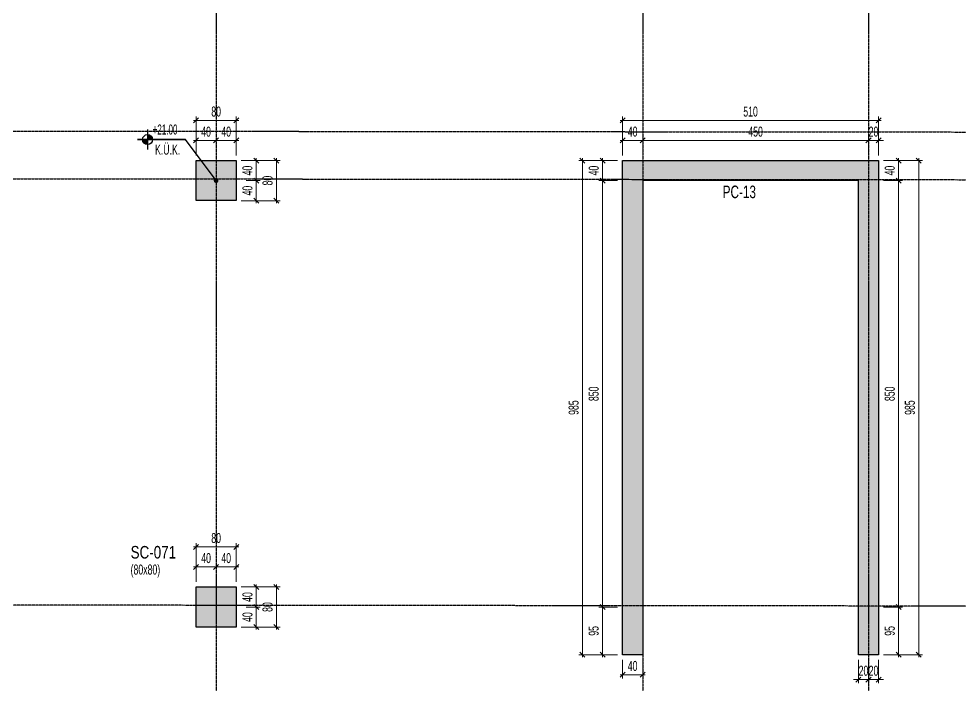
# Model space of a CAD drawing. Header units: millimetres. Extents: x -832 to 6845, y -750 to 4194.
# Drawn here: x 3007 to 4883, y 1537 to 2866 of the extents above; entities that cross this region are included whole.
import ezdxf
from ezdxf.enums import TextEntityAlignment as Align

# ---------------------------------------------------------------- set-up
doc = ezdxf.new("R2010")
doc.units = ezdxf.units.MM
doc.header["$LTSCALE"] = 100
doc.header["$PDSIZE"] = -100
doc.linetypes.add('DASHDOT', pattern=[2.4, 2, -0.2, 0, -0.2])
for name, color, linetype in [('1_ULK', 254, 'Continuous'), ('2_ULK', 105, 'Continuous'), ('AKS_ULK', 8, 'DASHDOT'), ('KOLON-PERDE CEKIRDEK_ULK', 4, 'Continuous'), ('KOT_ULK', 7, 'Continuous'), ('TARAMA SOLID_ULK', 251, 'Continuous')]:
    doc.layers.add(name, color=color, linetype=linetype)
for name, color, linetype, lineweight in [('KOLON BOYUT_ULK', 255, 'Continuous', 13), ('KOLON ISIM_ULK', 91, 'Continuous', 13), ('OLCU IC_ULK', 146, 'Continuous', 18), ('PERDE ISIM_ULK', 153, 'Continuous', 13), ('TARIF OK_ULK', 244, 'Continuous', 5)]:
    doc.layers.add(name, color=color, linetype=linetype, lineweight=lineweight)
doc.styles.add('ulkr-simplxtw.shx', font='ulkr-simplxtw.shx', dxfattribs={"width": 0.65})
doc.dimstyles.new('1-100-IC_ULK', dxfattribs={"dimscale": 10, "dimtxt": 2, "dimasz": 1, "dimexe": 0.75, "dimexo": 1, "dimgap": 0.75, "dimtad": 1, "dimdec": 1, "dimzin": 9, "dimdsep": 46, "dimtxsty": 'ulkr-simplxtw.shx', "dimblk": 'OBLIQUE', "dimcen": 0.1, "dimdle": 0.5, "dimclrd": 146, "dimclre": 146, "dimclrt": 2, "dimadec": 0, "dimazin": 2, "dimtfac": 1, "dimtdec": 1, "dimtix": 1, "dimtmove": 2, "dimatfit": 3, "dimldrblk": 'OBLIQUE', "dimfxl": 1, "dimtolj": 1, "dimtzin": 0, "dimlwd": -1, "dimlwe": -1, "dimarcsym": 0})
doc.dimstyles.new('JSM LIMITS 100(MM)', dxfattribs={"dimscale": 100, "dimtxt": 2, "dimasz": 2.5, "dimexe": 0, "dimexo": 3, "dimgap": 0.41, "dimtad": 1, "dimdec": 0, "dimdsep": 46, "dimtxsty": 'ulkr-simplxtw.shx', "dimblk": 'AR', "dimcen": 0.9, "dimdle": 2, "dimse1": 1, "dimse2": 1, "dimclrd": 256, "dimclre": 1, "dimclrt": 33, "dimadec": 0, "dimazin": 0, "dimtfac": 0.9, "dimtdec": 0, "dimtmove": 0, "dimatfit": 3, "dimfxl": 0, "dimtolj": 1, "dimtzin": 0, "dimarcsym": 0})

# ---------------------------------------------------------------- blocks, each defined once
blk = doc.blocks.new('*U12')
at = {"layer": 'KOLON BOYUT_ULK', "style": 'ulkr-simplxtw.shx', "width": 0.65}
blk.add_attdef('2', text='', height=20, dxfattribs=at).set_placement((0, -37), align=Align.TOP_LEFT)
at = {"layer": 'KOLON ISIM_ULK', "style": 'ulkr-simplxtw.shx', "width": 0.8}
blk.add_attdef('1', text='', height=25, dxfattribs=at).set_placement((0, 0), align=Align.TOP_LEFT)
blk = doc.blocks.new('AR')
at = {"layer": '1_ULK', "color": 253}
blk.add_solid([(-1.184, 0.197), (-1.184, -0.197), (0, 0)], dxfattribs=at)
at = {"layer": '2_ULK', "color": 1}
blk.add_line((0, 0.453), (0, -0.453), dxfattribs=at)
at = {"layer": '2_ULK'}
blk.add_lwpolyline([(-1.184, 0.197), (-1.184, -0.197), (0, 0), (-1.184, 0.197)], dxfattribs=at)
blk = doc.blocks.new('*U11')
at = {"layer": 'KOT_ULK'}
h = blk.add_hatch(color=251, dxfattribs=at)
h.dxf.hatch_style = 1
h.paths.add_polyline_path([(0, 0), (-10, 0, 0.414214), (0, -10)])
h = blk.add_hatch(color=251, dxfattribs=at)
h.dxf.hatch_style = 1
h.paths.add_polyline_path([(10, 0, 0.414214), (0, 10), (0, 0)])
at = {"layer": 'KOT_ULK', "color": 12}
for p, q in [((0, 20), (0, -20)), ((-20, 0), (75.6, 0))]:
    blk.add_line(p, q, dxfattribs=at)
blk.add_circle((0, 0), 10, dxfattribs=at)
at = {"layer": 'KOT_ULK', "style": 'ulkr-simplxtw.shx', "width": 0.6}
for tag, p in [('6', (10, 145)), ('5', (10, 118)), ('4', (10, 91)), ('3', (10, 64)), ('2', (10, 37)), ('1', (10, 10))]:
    blk.add_attdef(tag, p, '', height=20, dxfattribs=at)
at = {"layer": 'KOT_ULK', "color": 242, "style": 'ulkr-simplxtw.shx', "width": 0.65}
blk.add_attdef('NOT', text='', height=20, dxfattribs=at).set_placement((14.8, -10), align=Align.TOP_LEFT)
blk = doc.blocks.new('_Oblique')
at = {"color": 0, "linetype": 'ByBlock', "lineweight": -2}
blk.add_line((-0.5, -0.5), (0.5, 0.5), dxfattribs=at)
blk = doc.blocks.new('*D1061')
at = {"layer": 'Defpoints', "color": 0, "transparency": 16777216}
for p in [(4700, 2623.2), (4700, 2583.2), (4720, 2583.2)]:
    blk.add_point(p, dxfattribs=at)
at = {"layer": 'OLCU IC_ULK', "color": 146, "linetype": 'Continuous', "transparency": 16777216}
for p, q in [((4700, 2593.2), (4700, 2630.7)), ((4720, 2593.2), (4720, 2630.7))]:
    blk.add_line(p, q, dxfattribs=at)
at = {"layer": 'OLCU IC_ULK', "color": 146, "transparency": 16777216}
for p, q in [((4700, 2623.2), (4690, 2623.2)), ((4720, 2623.2), (4700, 2623.2)), ((4720, 2623.2), (4730, 2623.2))]:
    blk.add_line(p, q, dxfattribs=at)
at = {"layer": 'OLCU IC_ULK', "color": 146, "transparency": 16777216, "xscale": 10, "yscale": 10, "zscale": 10}
blk.add_blockref('_Oblique', (4700, 2623.2), dxfattribs=at)
at = {"layer": 'OLCU IC_ULK', "color": 146, "transparency": 16777216, "xscale": 10, "yscale": 10, "zscale": 10, "rotation": 180}
blk.add_blockref('_Oblique', (4720, 2623.2), dxfattribs=at)
at = {"layer": 'OLCU IC_ULK', "color": 2, "transparency": 16777216, "insert": (4710, 2640.7), "char_height": 20, "attachment_point": 5, "style": 'ulkr-simplxtw.shx'}
blk.add_mtext('\\A1;20', dxfattribs=at)
blk = doc.blocks.new('*D1062')
at = {"layer": 'Defpoints', "color": 0, "transparency": 16777216}
for p in [(4250, 2623.2), (4250, 2583.2), (4700, 2583.2)]:
    blk.add_point(p, dxfattribs=at)
at = {"layer": 'OLCU IC_ULK', "color": 146, "linetype": 'Continuous', "transparency": 16777216}
for p, q in [((4250, 2593.2), (4250, 2630.7)), ((4700, 2593.2), (4700, 2630.7))]:
    blk.add_line(p, q, dxfattribs=at)
at = {"layer": 'OLCU IC_ULK', "color": 146, "transparency": 16777216}
blk.add_line((4705, 2623.2), (4245, 2623.2), dxfattribs=at)
at = {"layer": 'OLCU IC_ULK', "color": 146, "transparency": 16777216, "xscale": 10, "yscale": 10, "zscale": 10, "rotation": 180}
blk.add_blockref('_Oblique', (4250, 2623.2), dxfattribs=at)
at = {"layer": 'OLCU IC_ULK', "color": 146, "transparency": 16777216, "xscale": 10, "yscale": 10, "zscale": 10}
blk.add_blockref('_Oblique', (4700, 2623.2), dxfattribs=at)
at = {"layer": 'OLCU IC_ULK', "color": 2, "transparency": 16777216, "insert": (4475, 2640.7), "char_height": 20, "attachment_point": 5, "style": 'ulkr-simplxtw.shx'}
blk.add_mtext('\\A1;450', dxfattribs=at)
blk = doc.blocks.new('*D1063')
at = {"layer": 'Defpoints', "color": 0, "transparency": 16777216}
for p in [(4210, 2623.2), (4210, 2583.2), (4250, 2583.2)]:
    blk.add_point(p, dxfattribs=at)
at = {"layer": 'OLCU IC_ULK', "color": 146, "linetype": 'Continuous', "transparency": 16777216}
for p, q in [((4210, 2593.2), (4210, 2630.7)), ((4250, 2593.2), (4250, 2630.7))]:
    blk.add_line(p, q, dxfattribs=at)
at = {"layer": 'OLCU IC_ULK', "color": 146, "transparency": 16777216}
blk.add_line((4255, 2623.2), (4205, 2623.2), dxfattribs=at)
at = {"layer": 'OLCU IC_ULK', "color": 146, "transparency": 16777216, "xscale": 10, "yscale": 10, "zscale": 10, "rotation": 180}
blk.add_blockref('_Oblique', (4210, 2623.2), dxfattribs=at)
at = {"layer": 'OLCU IC_ULK', "color": 146, "transparency": 16777216, "xscale": 10, "yscale": 10, "zscale": 10}
blk.add_blockref('_Oblique', (4250, 2623.2), dxfattribs=at)
at = {"layer": 'OLCU IC_ULK', "color": 2, "transparency": 16777216, "insert": (4230, 2640.7), "char_height": 20, "attachment_point": 5, "style": 'ulkr-simplxtw.shx'}
blk.add_mtext('\\A1;40', dxfattribs=at)
blk = doc.blocks.new('*D1064')
at = {"layer": 'Defpoints', "color": 0, "transparency": 16777216}
for p in [(4720, 2583.2), (4760, 2583.2), (4720, 2543.2)]:
    blk.add_point(p, dxfattribs=at)
at = {"layer": 'OLCU IC_ULK', "color": 146, "linetype": 'Continuous', "transparency": 16777216}
for p, q in [((4730, 2583.2), (4767.5, 2583.2)), ((4730, 2543.2), (4767.5, 2543.2))]:
    blk.add_line(p, q, dxfattribs=at)
at = {"layer": 'OLCU IC_ULK', "color": 146, "transparency": 16777216}
blk.add_line((4760, 2538.2), (4760, 2588.2), dxfattribs=at)
at = {"layer": 'OLCU IC_ULK', "color": 146, "transparency": 16777216, "xscale": 10, "yscale": 10, "zscale": 10}
for p, rotation in [((4760, 2583.2), 90), ((4760, 2543.2), 270)]:
    blk.add_blockref('_Oblique', p, dxfattribs=dict(at, rotation=rotation))
at = {"layer": 'OLCU IC_ULK', "color": 2, "transparency": 16777216, "insert": (4742.5, 2563.2), "char_height": 20, "attachment_point": 5, "rotation": 90, "style": 'ulkr-simplxtw.shx'}
blk.add_mtext('\\A1;40', dxfattribs=at)
blk = doc.blocks.new('*D1065')
at = {"layer": 'Defpoints', "color": 0, "transparency": 16777216}
for p in [(4720, 2543.2), (4760, 2543.2), (4720, 1693.2)]:
    blk.add_point(p, dxfattribs=at)
at = {"layer": 'OLCU IC_ULK', "color": 146, "linetype": 'Continuous', "transparency": 16777216}
for p, q in [((4730, 2543.2), (4767.5, 2543.2)), ((4730, 1693.2), (4767.5, 1693.2))]:
    blk.add_line(p, q, dxfattribs=at)
at = {"layer": 'OLCU IC_ULK', "color": 146, "transparency": 16777216}
blk.add_line((4760, 1688.2), (4760, 2548.2), dxfattribs=at)
at = {"layer": 'OLCU IC_ULK', "color": 146, "transparency": 16777216, "xscale": 10, "yscale": 10, "zscale": 10}
for p, rotation in [((4760, 2543.2), 90), ((4760, 1693.2), 270)]:
    blk.add_blockref('_Oblique', p, dxfattribs=dict(at, rotation=rotation))
at = {"layer": 'OLCU IC_ULK', "color": 2, "transparency": 16777216, "insert": (4742.5, 2118.2), "char_height": 20, "attachment_point": 5, "rotation": 90, "style": 'ulkr-simplxtw.shx'}
blk.add_mtext('\\A1;850', dxfattribs=at)
blk = doc.blocks.new('*D1066')
at = {"layer": 'Defpoints', "color": 0, "transparency": 16777216}
for p in [(4680, 1598.2), (4700, 1598.2), (4680, 1548.7)]:
    blk.add_point(p, dxfattribs=at)
at = {"layer": 'OLCU IC_ULK', "color": 146, "linetype": 'Continuous', "transparency": 16777216}
for p, q in [((4680, 1588.2), (4680, 1541.2)), ((4700, 1588.2), (4700, 1541.2))]:
    blk.add_line(p, q, dxfattribs=at)
at = {"layer": 'OLCU IC_ULK', "color": 146, "transparency": 16777216}
for p, q in [((4680, 1548.7), (4670, 1548.7)), ((4700, 1548.7), (4680, 1548.7)), ((4700, 1548.7), (4710, 1548.7))]:
    blk.add_line(p, q, dxfattribs=at)
at = {"layer": 'OLCU IC_ULK', "color": 146, "transparency": 16777216, "xscale": 10, "yscale": 10, "zscale": 10}
blk.add_blockref('_Oblique', (4680, 1548.7), dxfattribs=at)
at = {"layer": 'OLCU IC_ULK', "color": 146, "transparency": 16777216, "xscale": 10, "yscale": 10, "zscale": 10, "rotation": 180}
blk.add_blockref('_Oblique', (4700, 1548.7), dxfattribs=at)
at = {"layer": 'OLCU IC_ULK', "color": 2, "transparency": 16777216, "insert": (4690, 1566.2), "char_height": 20, "attachment_point": 5, "style": 'ulkr-simplxtw.shx'}
blk.add_mtext('\\A1;20', dxfattribs=at)
blk = doc.blocks.new('*D1067')
at = {"layer": 'Defpoints', "color": 0, "transparency": 16777216}
for p in [(4210, 1598.2), (4250, 1598.2), (4210, 1558.2)]:
    blk.add_point(p, dxfattribs=at)
at = {"layer": 'OLCU IC_ULK', "color": 146, "linetype": 'Continuous', "transparency": 16777216}
for p, q in [((4210, 1588.2), (4210, 1550.7)), ((4250, 1588.2), (4250, 1550.7))]:
    blk.add_line(p, q, dxfattribs=at)
at = {"layer": 'OLCU IC_ULK', "color": 146, "transparency": 16777216}
blk.add_line((4255, 1558.2), (4205, 1558.2), dxfattribs=at)
at = {"layer": 'OLCU IC_ULK', "color": 146, "transparency": 16777216, "xscale": 10, "yscale": 10, "zscale": 10, "rotation": 180}
blk.add_blockref('_Oblique', (4210, 1558.2), dxfattribs=at)
at = {"layer": 'OLCU IC_ULK', "color": 146, "transparency": 16777216, "xscale": 10, "yscale": 10, "zscale": 10}
blk.add_blockref('_Oblique', (4250, 1558.2), dxfattribs=at)
at = {"layer": 'OLCU IC_ULK', "color": 2, "transparency": 16777216, "insert": (4230, 1575.7), "char_height": 20, "attachment_point": 5, "style": 'ulkr-simplxtw.shx'}
blk.add_mtext('\\A1;40', dxfattribs=at)
blk = doc.blocks.new('*D1068')
at = {"layer": 'Defpoints', "color": 0, "transparency": 16777216}
for p in [(4700, 1598.2), (4720, 1598.2), (4700, 1548.7)]:
    blk.add_point(p, dxfattribs=at)
at = {"layer": 'OLCU IC_ULK', "color": 146, "linetype": 'Continuous', "transparency": 16777216}
for p, q in [((4700, 1588.2), (4700, 1541.2)), ((4720, 1588.2), (4720, 1541.2))]:
    blk.add_line(p, q, dxfattribs=at)
at = {"layer": 'OLCU IC_ULK', "color": 146, "transparency": 16777216}
for p, q in [((4700, 1548.7), (4690, 1548.7)), ((4720, 1548.7), (4700, 1548.7)), ((4720, 1548.7), (4730, 1548.7))]:
    blk.add_line(p, q, dxfattribs=at)
at = {"layer": 'OLCU IC_ULK', "color": 146, "transparency": 16777216, "xscale": 10, "yscale": 10, "zscale": 10}
blk.add_blockref('_Oblique', (4700, 1548.7), dxfattribs=at)
at = {"layer": 'OLCU IC_ULK', "color": 146, "transparency": 16777216, "xscale": 10, "yscale": 10, "zscale": 10, "rotation": 180}
blk.add_blockref('_Oblique', (4720, 1548.7), dxfattribs=at)
at = {"layer": 'OLCU IC_ULK', "color": 2, "transparency": 16777216, "insert": (4710, 1566.2), "char_height": 20, "attachment_point": 5, "style": 'ulkr-simplxtw.shx'}
blk.add_mtext('\\A1;20', dxfattribs=at)
blk = doc.blocks.new('*D1069')
at = {"layer": 'Defpoints', "color": 0, "transparency": 16777216}
for p in [(4170, 2583.2), (4210, 2583.2), (4210, 2543.2)]:
    blk.add_point(p, dxfattribs=at)
at = {"layer": 'OLCU IC_ULK', "color": 146, "linetype": 'Continuous', "transparency": 16777216}
for p, q in [((4200, 2583.2), (4162.5, 2583.2)), ((4200, 2543.2), (4162.5, 2543.2))]:
    blk.add_line(p, q, dxfattribs=at)
at = {"layer": 'OLCU IC_ULK', "color": 146, "transparency": 16777216}
blk.add_line((4170, 2538.2), (4170, 2588.2), dxfattribs=at)
at = {"layer": 'OLCU IC_ULK', "color": 146, "transparency": 16777216, "xscale": 10, "yscale": 10, "zscale": 10}
for p, rotation in [((4170, 2583.2), 90), ((4170, 2543.2), 270)]:
    blk.add_blockref('_Oblique', p, dxfattribs=dict(at, rotation=rotation))
at = {"layer": 'OLCU IC_ULK', "color": 2, "transparency": 16777216, "insert": (4152.5, 2563.2), "char_height": 20, "attachment_point": 5, "rotation": 90, "style": 'ulkr-simplxtw.shx'}
blk.add_mtext('\\A1;40', dxfattribs=at)
blk = doc.blocks.new('*D1070')
at = {"layer": 'Defpoints', "color": 0, "transparency": 16777216}
for p in [(4170, 2543.2), (4210, 2543.2), (4210, 1693.2)]:
    blk.add_point(p, dxfattribs=at)
at = {"layer": 'OLCU IC_ULK', "color": 146, "linetype": 'Continuous', "transparency": 16777216}
for p, q in [((4200, 2543.2), (4162.5, 2543.2)), ((4200, 1693.2), (4162.5, 1693.2))]:
    blk.add_line(p, q, dxfattribs=at)
at = {"layer": 'OLCU IC_ULK', "color": 146, "transparency": 16777216}
blk.add_line((4170, 1688.2), (4170, 2548.2), dxfattribs=at)
at = {"layer": 'OLCU IC_ULK', "color": 146, "transparency": 16777216, "xscale": 10, "yscale": 10, "zscale": 10}
for p, rotation in [((4170, 2543.2), 90), ((4170, 1693.2), 270)]:
    blk.add_blockref('_Oblique', p, dxfattribs=dict(at, rotation=rotation))
at = {"layer": 'OLCU IC_ULK', "color": 2, "transparency": 16777216, "insert": (4152.5, 2118.2), "char_height": 20, "attachment_point": 5, "rotation": 90, "style": 'ulkr-simplxtw.shx'}
blk.add_mtext('\\A1;850', dxfattribs=at)
blk = doc.blocks.new('*D1072')
at = {"layer": 'Defpoints', "color": 0, "transparency": 16777216}
for p in [(4170, 1693.2), (4210, 1693.2), (4210, 1598.2)]:
    blk.add_point(p, dxfattribs=at)
at = {"layer": 'OLCU IC_ULK', "color": 146, "linetype": 'Continuous', "transparency": 16777216}
for p, q in [((4200, 1693.2), (4162.5, 1693.2)), ((4200, 1598.2), (4162.5, 1598.2))]:
    blk.add_line(p, q, dxfattribs=at)
at = {"layer": 'OLCU IC_ULK', "color": 146, "transparency": 16777216}
blk.add_line((4170, 1593.2), (4170, 1698.2), dxfattribs=at)
at = {"layer": 'OLCU IC_ULK', "color": 146, "transparency": 16777216, "xscale": 10, "yscale": 10, "zscale": 10}
for p, rotation in [((4170, 1693.2), 90), ((4170, 1598.2), 270)]:
    blk.add_blockref('_Oblique', p, dxfattribs=dict(at, rotation=rotation))
at = {"layer": 'OLCU IC_ULK', "color": 2, "transparency": 16777216, "insert": (4152.5, 1645.7), "char_height": 20, "attachment_point": 5, "rotation": 90, "style": 'ulkr-simplxtw.shx'}
blk.add_mtext('\\A1;95', dxfattribs=at)
blk = doc.blocks.new('*D1073')
at = {"layer": 'Defpoints', "color": 0, "transparency": 16777216}
for p in [(4720, 1693.2), (4760, 1693.2), (4720, 1598.2)]:
    blk.add_point(p, dxfattribs=at)
at = {"layer": 'OLCU IC_ULK', "color": 146, "linetype": 'Continuous', "transparency": 16777216}
for p, q in [((4730, 1693.2), (4767.5, 1693.2)), ((4730, 1598.2), (4767.5, 1598.2))]:
    blk.add_line(p, q, dxfattribs=at)
at = {"layer": 'OLCU IC_ULK', "color": 146, "transparency": 16777216}
blk.add_line((4760, 1593.2), (4760, 1698.2), dxfattribs=at)
at = {"layer": 'OLCU IC_ULK', "color": 146, "transparency": 16777216, "xscale": 10, "yscale": 10, "zscale": 10}
for p, rotation in [((4760, 1693.2), 90), ((4760, 1598.2), 270)]:
    blk.add_blockref('_Oblique', p, dxfattribs=dict(at, rotation=rotation))
at = {"layer": 'OLCU IC_ULK', "color": 2, "transparency": 16777216, "insert": (4742.5, 1645.7), "char_height": 20, "attachment_point": 5, "rotation": 90, "style": 'ulkr-simplxtw.shx'}
blk.add_mtext('\\A1;95', dxfattribs=at)
blk = doc.blocks.new('*D855')
at = {"layer": 'Defpoints', "color": 0, "transparency": 16777216}
for p in [(3440, 2583.2), (3480, 2583.2), (3450, 2543.2)]:
    blk.add_point(p, dxfattribs=at)
at = {"layer": 'OLCU IC_ULK', "color": 146, "linetype": 'Continuous', "transparency": 16777216}
for p, q in [((3450, 2583.2), (3487.5, 2583.2)), ((3460, 2543.2), (3487.5, 2543.2))]:
    blk.add_line(p, q, dxfattribs=at)
at = {"layer": 'OLCU IC_ULK', "color": 146, "transparency": 16777216}
blk.add_line((3480, 2538.2), (3480, 2588.2), dxfattribs=at)
at = {"layer": 'OLCU IC_ULK', "color": 146, "transparency": 16777216, "xscale": 10, "yscale": 10, "zscale": 10}
for p, rotation in [((3480, 2583.2), 90), ((3480, 2543.2), 270)]:
    blk.add_blockref('_Oblique', p, dxfattribs=dict(at, rotation=rotation))
at = {"layer": 'OLCU IC_ULK', "color": 2, "transparency": 16777216, "insert": (3462.5, 2563.2), "char_height": 20, "attachment_point": 5, "rotation": 90, "style": 'ulkr-simplxtw.shx'}
blk.add_mtext('\\A1;40', dxfattribs=at)
blk = doc.blocks.new('*D856')
at = {"layer": 'Defpoints', "color": 0, "transparency": 16777216}
for p in [(3450, 2543.2), (3480, 2543.2), (3440, 2503.2)]:
    blk.add_point(p, dxfattribs=at)
at = {"layer": 'OLCU IC_ULK', "color": 146, "linetype": 'Continuous', "transparency": 16777216}
for p, q in [((3460, 2543.2), (3487.5, 2543.2)), ((3450, 2503.2), (3487.5, 2503.2))]:
    blk.add_line(p, q, dxfattribs=at)
at = {"layer": 'OLCU IC_ULK', "color": 146, "transparency": 16777216}
blk.add_line((3480, 2498.2), (3480, 2548.2), dxfattribs=at)
at = {"layer": 'OLCU IC_ULK', "color": 146, "transparency": 16777216, "xscale": 10, "yscale": 10, "zscale": 10}
for p, rotation in [((3480, 2543.2), 90), ((3480, 2503.2), 270)]:
    blk.add_blockref('_Oblique', p, dxfattribs=dict(at, rotation=rotation))
at = {"layer": 'OLCU IC_ULK', "color": 2, "transparency": 16777216, "insert": (3462.5, 2523.2), "char_height": 20, "attachment_point": 5, "rotation": 90, "style": 'ulkr-simplxtw.shx'}
blk.add_mtext('\\A1;40', dxfattribs=at)
blk = doc.blocks.new('*D857')
at = {"layer": 'Defpoints', "color": 0, "transparency": 16777216}
for p in [(3440, 2583.2), (3520, 2583.2), (3440, 2503.2)]:
    blk.add_point(p, dxfattribs=at)
at = {"layer": 'OLCU IC_ULK', "color": 146, "linetype": 'Continuous', "transparency": 16777216}
for p, q in [((3450, 2583.2), (3527.5, 2583.2)), ((3450, 2503.2), (3527.5, 2503.2))]:
    blk.add_line(p, q, dxfattribs=at)
at = {"layer": 'OLCU IC_ULK', "color": 146, "transparency": 16777216}
blk.add_line((3520, 2498.2), (3520, 2588.2), dxfattribs=at)
at = {"layer": 'OLCU IC_ULK', "color": 146, "transparency": 16777216, "xscale": 10, "yscale": 10, "zscale": 10}
for p, rotation in [((3520, 2583.2), 90), ((3520, 2503.2), 270)]:
    blk.add_blockref('_Oblique', p, dxfattribs=dict(at, rotation=rotation))
at = {"layer": 'OLCU IC_ULK', "color": 2, "transparency": 16777216, "insert": (3502.5, 2543.2), "char_height": 20, "attachment_point": 5, "rotation": 90, "style": 'ulkr-simplxtw.shx'}
blk.add_mtext('\\A1;80', dxfattribs=at)
blk = doc.blocks.new('*D858')
at = {"layer": 'Defpoints', "color": 0, "transparency": 16777216}
for p in [(3400, 2623.2), (3400, 2623.2), (3440, 2583.2)]:
    blk.add_point(p, dxfattribs=at)
at = {"layer": 'OLCU IC_ULK', "color": 146, "linetype": 'Continuous', "transparency": 16777216}
for p, q in [((3440, 2593.2), (3440, 2630.7)), ((3400, 2613.2), (3400, 2615.7))]:
    blk.add_line(p, q, dxfattribs=at)
at = {"layer": 'OLCU IC_ULK', "color": 146, "transparency": 16777216}
blk.add_line((3445, 2623.2), (3395, 2623.2), dxfattribs=at)
at = {"layer": 'OLCU IC_ULK', "color": 146, "transparency": 16777216, "xscale": 10, "yscale": 10, "zscale": 10, "rotation": 180}
blk.add_blockref('_Oblique', (3400, 2623.2), dxfattribs=at)
at = {"layer": 'OLCU IC_ULK', "color": 146, "transparency": 16777216, "xscale": 10, "yscale": 10, "zscale": 10}
blk.add_blockref('_Oblique', (3440, 2623.2), dxfattribs=at)
at = {"layer": 'OLCU IC_ULK', "color": 2, "transparency": 16777216, "insert": (3420, 2640.7), "char_height": 20, "attachment_point": 5, "style": 'ulkr-simplxtw.shx'}
blk.add_mtext('\\A1;40', dxfattribs=at)
blk = doc.blocks.new('*D859')
at = {"layer": 'Defpoints', "color": 0, "transparency": 16777216}
for p in [(3360, 2623.2), (3400, 2623.2), (3360, 2583.2)]:
    blk.add_point(p, dxfattribs=at)
at = {"layer": 'OLCU IC_ULK', "color": 146, "linetype": 'Continuous', "transparency": 16777216}
for p, q in [((3360, 2593.2), (3360, 2630.7)), ((3400, 2613.2), (3400, 2615.7))]:
    blk.add_line(p, q, dxfattribs=at)
at = {"layer": 'OLCU IC_ULK', "color": 146, "transparency": 16777216}
blk.add_line((3405, 2623.2), (3355, 2623.2), dxfattribs=at)
at = {"layer": 'OLCU IC_ULK', "color": 146, "transparency": 16777216, "xscale": 10, "yscale": 10, "zscale": 10, "rotation": 180}
blk.add_blockref('_Oblique', (3360, 2623.2), dxfattribs=at)
at = {"layer": 'OLCU IC_ULK', "color": 146, "transparency": 16777216, "xscale": 10, "yscale": 10, "zscale": 10}
blk.add_blockref('_Oblique', (3400, 2623.2), dxfattribs=at)
at = {"layer": 'OLCU IC_ULK', "color": 2, "transparency": 16777216, "insert": (3380, 2640.7), "char_height": 20, "attachment_point": 5, "style": 'ulkr-simplxtw.shx'}
blk.add_mtext('\\A1;40', dxfattribs=at)
blk = doc.blocks.new('*D860')
at = {"layer": 'Defpoints', "color": 0, "transparency": 16777216}
for p in [(3360, 2663.2), (3360, 2583.2), (3440, 2583.2)]:
    blk.add_point(p, dxfattribs=at)
at = {"layer": 'OLCU IC_ULK', "color": 146, "linetype": 'Continuous', "transparency": 16777216}
for p, q in [((3360, 2593.2), (3360, 2670.7)), ((3440, 2593.2), (3440, 2670.7))]:
    blk.add_line(p, q, dxfattribs=at)
at = {"layer": 'OLCU IC_ULK', "color": 146, "transparency": 16777216}
blk.add_line((3445, 2663.2), (3355, 2663.2), dxfattribs=at)
at = {"layer": 'OLCU IC_ULK', "color": 146, "transparency": 16777216, "xscale": 10, "yscale": 10, "zscale": 10, "rotation": 180}
blk.add_blockref('_Oblique', (3360, 2663.2), dxfattribs=at)
at = {"layer": 'OLCU IC_ULK', "color": 146, "transparency": 16777216, "xscale": 10, "yscale": 10, "zscale": 10}
blk.add_blockref('_Oblique', (3440, 2663.2), dxfattribs=at)
at = {"layer": 'OLCU IC_ULK', "color": 2, "transparency": 16777216, "insert": (3400, 2680.7), "char_height": 20, "attachment_point": 5, "style": 'ulkr-simplxtw.shx'}
blk.add_mtext('\\A1;80', dxfattribs=at)
blk = doc.blocks.new('*D861')
at = {"layer": 'Defpoints', "color": 0, "transparency": 16777216}
for p in [(3440, 1733.2), (3480, 1733.2), (3450, 1693.2)]:
    blk.add_point(p, dxfattribs=at)
at = {"layer": 'OLCU IC_ULK', "color": 146, "linetype": 'Continuous', "transparency": 16777216}
for p, q in [((3450, 1733.2), (3487.5, 1733.2)), ((3460, 1693.2), (3487.5, 1693.2))]:
    blk.add_line(p, q, dxfattribs=at)
at = {"layer": 'OLCU IC_ULK', "color": 146, "transparency": 16777216}
blk.add_line((3480, 1688.2), (3480, 1738.2), dxfattribs=at)
at = {"layer": 'OLCU IC_ULK', "color": 146, "transparency": 16777216, "xscale": 10, "yscale": 10, "zscale": 10}
for p, rotation in [((3480, 1733.2), 90), ((3480, 1693.2), 270)]:
    blk.add_blockref('_Oblique', p, dxfattribs=dict(at, rotation=rotation))
at = {"layer": 'OLCU IC_ULK', "color": 2, "transparency": 16777216, "insert": (3462.5, 1713.2), "char_height": 20, "attachment_point": 5, "rotation": 90, "style": 'ulkr-simplxtw.shx'}
blk.add_mtext('\\A1;40', dxfattribs=at)
blk = doc.blocks.new('*D862')
at = {"layer": 'Defpoints', "color": 0, "transparency": 16777216}
for p in [(3450, 1693.2), (3480, 1693.2), (3440, 1653.2)]:
    blk.add_point(p, dxfattribs=at)
at = {"layer": 'OLCU IC_ULK', "color": 146, "linetype": 'Continuous', "transparency": 16777216}
for p, q in [((3460, 1693.2), (3487.5, 1693.2)), ((3450, 1653.2), (3487.5, 1653.2))]:
    blk.add_line(p, q, dxfattribs=at)
at = {"layer": 'OLCU IC_ULK', "color": 146, "transparency": 16777216}
blk.add_line((3480, 1648.2), (3480, 1698.2), dxfattribs=at)
at = {"layer": 'OLCU IC_ULK', "color": 146, "transparency": 16777216, "xscale": 10, "yscale": 10, "zscale": 10}
for p, rotation in [((3480, 1693.2), 90), ((3480, 1653.2), 270)]:
    blk.add_blockref('_Oblique', p, dxfattribs=dict(at, rotation=rotation))
at = {"layer": 'OLCU IC_ULK', "color": 2, "transparency": 16777216, "insert": (3462.5, 1673.2), "char_height": 20, "attachment_point": 5, "rotation": 90, "style": 'ulkr-simplxtw.shx'}
blk.add_mtext('\\A1;40', dxfattribs=at)
blk = doc.blocks.new('*D863')
at = {"layer": 'Defpoints', "color": 0, "transparency": 16777216}
for p in [(3440, 1733.2), (3520, 1733.2), (3440, 1653.2)]:
    blk.add_point(p, dxfattribs=at)
at = {"layer": 'OLCU IC_ULK', "color": 146, "linetype": 'Continuous', "transparency": 16777216}
for p, q in [((3450, 1733.2), (3527.5, 1733.2)), ((3450, 1653.2), (3527.5, 1653.2))]:
    blk.add_line(p, q, dxfattribs=at)
at = {"layer": 'OLCU IC_ULK', "color": 146, "transparency": 16777216}
blk.add_line((3520, 1648.2), (3520, 1738.2), dxfattribs=at)
at = {"layer": 'OLCU IC_ULK', "color": 146, "transparency": 16777216, "xscale": 10, "yscale": 10, "zscale": 10}
for p, rotation in [((3520, 1733.2), 90), ((3520, 1653.2), 270)]:
    blk.add_blockref('_Oblique', p, dxfattribs=dict(at, rotation=rotation))
at = {"layer": 'OLCU IC_ULK', "color": 2, "transparency": 16777216, "insert": (3502.5, 1693.2), "char_height": 20, "attachment_point": 5, "rotation": 90, "style": 'ulkr-simplxtw.shx'}
blk.add_mtext('\\A1;80', dxfattribs=at)
blk = doc.blocks.new('*D864')
at = {"layer": 'Defpoints', "color": 0, "transparency": 16777216}
for p in [(3400, 1773.2), (3400, 1773.2), (3440, 1733.2)]:
    blk.add_point(p, dxfattribs=at)
at = {"layer": 'OLCU IC_ULK', "color": 146, "transparency": 16777216}
blk.add_line((3445, 1773.2), (3395, 1773.2), dxfattribs=at)
at = {"layer": 'OLCU IC_ULK', "color": 146, "linetype": 'Continuous', "transparency": 16777216}
for p, q in [((3400, 1763.2), (3400, 1765.7)), ((3440, 1743.2), (3440, 1780.7))]:
    blk.add_line(p, q, dxfattribs=at)
at = {"layer": 'OLCU IC_ULK', "color": 146, "transparency": 16777216, "xscale": 10, "yscale": 10, "zscale": 10, "rotation": 180}
blk.add_blockref('_Oblique', (3400, 1773.2), dxfattribs=at)
at = {"layer": 'OLCU IC_ULK', "color": 146, "transparency": 16777216, "xscale": 10, "yscale": 10, "zscale": 10}
blk.add_blockref('_Oblique', (3440, 1773.2), dxfattribs=at)
at = {"layer": 'OLCU IC_ULK', "color": 2, "transparency": 16777216, "insert": (3420, 1790.7), "char_height": 20, "attachment_point": 5, "style": 'ulkr-simplxtw.shx'}
blk.add_mtext('\\A1;40', dxfattribs=at)
blk = doc.blocks.new('*D865')
at = {"layer": 'Defpoints', "color": 0, "transparency": 16777216}
for p in [(3360, 1773.2), (3400, 1773.2), (3360, 1733.2)]:
    blk.add_point(p, dxfattribs=at)
at = {"layer": 'OLCU IC_ULK', "color": 146, "transparency": 16777216}
blk.add_line((3405, 1773.2), (3355, 1773.2), dxfattribs=at)
at = {"layer": 'OLCU IC_ULK', "color": 146, "linetype": 'Continuous', "transparency": 16777216}
for p, q in [((3360, 1743.2), (3360, 1780.7)), ((3400, 1763.2), (3400, 1765.7))]:
    blk.add_line(p, q, dxfattribs=at)
at = {"layer": 'OLCU IC_ULK', "color": 146, "transparency": 16777216, "xscale": 10, "yscale": 10, "zscale": 10, "rotation": 180}
blk.add_blockref('_Oblique', (3360, 1773.2), dxfattribs=at)
at = {"layer": 'OLCU IC_ULK', "color": 146, "transparency": 16777216, "xscale": 10, "yscale": 10, "zscale": 10}
blk.add_blockref('_Oblique', (3400, 1773.2), dxfattribs=at)
at = {"layer": 'OLCU IC_ULK', "color": 2, "transparency": 16777216, "insert": (3380, 1790.7), "char_height": 20, "attachment_point": 5, "style": 'ulkr-simplxtw.shx'}
blk.add_mtext('\\A1;40', dxfattribs=at)
blk = doc.blocks.new('*D866')
at = {"layer": 'Defpoints', "color": 0, "transparency": 16777216}
for p in [(3360, 1813.2), (3360, 1733.2), (3440, 1733.2)]:
    blk.add_point(p, dxfattribs=at)
at = {"layer": 'OLCU IC_ULK', "color": 146, "linetype": 'Continuous', "transparency": 16777216}
for p, q in [((3360, 1743.2), (3360, 1820.7)), ((3440, 1743.2), (3440, 1820.7))]:
    blk.add_line(p, q, dxfattribs=at)
at = {"layer": 'OLCU IC_ULK', "color": 146, "transparency": 16777216}
blk.add_line((3445, 1813.2), (3355, 1813.2), dxfattribs=at)
at = {"layer": 'OLCU IC_ULK', "color": 146, "transparency": 16777216, "xscale": 10, "yscale": 10, "zscale": 10, "rotation": 180}
blk.add_blockref('_Oblique', (3360, 1813.2), dxfattribs=at)
at = {"layer": 'OLCU IC_ULK', "color": 146, "transparency": 16777216, "xscale": 10, "yscale": 10, "zscale": 10}
blk.add_blockref('_Oblique', (3440, 1813.2), dxfattribs=at)
at = {"layer": 'OLCU IC_ULK', "color": 2, "transparency": 16777216, "insert": (3400, 1830.7), "char_height": 20, "attachment_point": 5, "style": 'ulkr-simplxtw.shx'}
blk.add_mtext('\\A1;80', dxfattribs=at)
blk = doc.blocks.new('*D922')
at = {"layer": 'Defpoints', "color": 0, "transparency": 16777216}
for p in [(4130, 2583.2), (4210, 2583.2), (4210, 1598.2)]:
    blk.add_point(p, dxfattribs=at)
at = {"layer": 'OLCU IC_ULK', "color": 146, "linetype": 'Continuous', "transparency": 16777216}
for p, q in [((4200, 2583.2), (4122.5, 2583.2)), ((4200, 1598.2), (4122.5, 1598.2))]:
    blk.add_line(p, q, dxfattribs=at)
at = {"layer": 'OLCU IC_ULK', "color": 146, "transparency": 16777216}
blk.add_line((4130, 1593.2), (4130, 2588.2), dxfattribs=at)
at = {"layer": 'OLCU IC_ULK', "color": 146, "transparency": 16777216, "xscale": 10, "yscale": 10, "zscale": 10}
for p, rotation in [((4130, 2583.2), 90), ((4130, 1598.2), 270)]:
    blk.add_blockref('_Oblique', p, dxfattribs=dict(at, rotation=rotation))
at = {"layer": 'OLCU IC_ULK', "color": 2, "transparency": 16777216, "insert": (4112.5, 2090.7), "char_height": 20, "attachment_point": 5, "rotation": 90, "style": 'ulkr-simplxtw.shx'}
blk.add_mtext('\\A1;985', dxfattribs=at)
blk = doc.blocks.new('*D923')
at = {"layer": 'Defpoints', "color": 0, "transparency": 16777216}
for p in [(4720, 2583.2), (4800, 2583.2), (4720, 1598.2)]:
    blk.add_point(p, dxfattribs=at)
at = {"layer": 'OLCU IC_ULK', "color": 146, "linetype": 'Continuous', "transparency": 16777216}
for p, q in [((4730, 2583.2), (4807.5, 2583.2)), ((4730, 1598.2), (4807.5, 1598.2))]:
    blk.add_line(p, q, dxfattribs=at)
at = {"layer": 'OLCU IC_ULK', "color": 146, "transparency": 16777216}
blk.add_line((4800, 1593.2), (4800, 2588.2), dxfattribs=at)
at = {"layer": 'OLCU IC_ULK', "color": 146, "transparency": 16777216, "xscale": 10, "yscale": 10, "zscale": 10}
for p, rotation in [((4800, 2583.2), 90), ((4800, 1598.2), 270)]:
    blk.add_blockref('_Oblique', p, dxfattribs=dict(at, rotation=rotation))
at = {"layer": 'OLCU IC_ULK', "color": 2, "transparency": 16777216, "insert": (4782.5, 2090.7), "char_height": 20, "attachment_point": 5, "rotation": 90, "style": 'ulkr-simplxtw.shx'}
blk.add_mtext('\\A1;985', dxfattribs=at)
blk = doc.blocks.new('*D924')
at = {"layer": 'Defpoints', "color": 0, "transparency": 16777216}
for p in [(4210, 2663.2), (4210, 2583.2), (4720, 2583.2)]:
    blk.add_point(p, dxfattribs=at)
at = {"layer": 'OLCU IC_ULK', "color": 146, "linetype": 'Continuous', "transparency": 16777216}
for p, q in [((4210, 2593.2), (4210, 2670.7)), ((4720, 2593.2), (4720, 2670.7))]:
    blk.add_line(p, q, dxfattribs=at)
at = {"layer": 'OLCU IC_ULK', "color": 146, "transparency": 16777216}
blk.add_line((4725, 2663.2), (4205, 2663.2), dxfattribs=at)
at = {"layer": 'OLCU IC_ULK', "color": 146, "transparency": 16777216, "xscale": 10, "yscale": 10, "zscale": 10, "rotation": 180}
blk.add_blockref('_Oblique', (4210, 2663.2), dxfattribs=at)
at = {"layer": 'OLCU IC_ULK', "color": 146, "transparency": 16777216, "xscale": 10, "yscale": 10, "zscale": 10}
blk.add_blockref('_Oblique', (4720, 2663.2), dxfattribs=at)
at = {"layer": 'OLCU IC_ULK', "color": 2, "transparency": 16777216, "insert": (4465, 2680.7), "char_height": 20, "attachment_point": 5, "style": 'ulkr-simplxtw.shx'}
blk.add_mtext('\\A1;510', dxfattribs=at)

msp = doc.modelspace()

# ---------------------------------------------------------------- hatches: boundary and pattern name
at = {"layer": 'TARAMA SOLID_ULK'}
h = msp.add_hatch(color=256, dxfattribs=at)
h.dxf.hatch_style = 1
h.paths.add_polyline_path([(3440, 2583.22), (3440, 2503.22), (3360, 2503.22), (3360, 2583.22)])
h = msp.add_hatch(color=256, dxfattribs=at)
h.dxf.hatch_style = 1
h.paths.add_polyline_path([(4720, 1598.22), (4680, 1598.22), (4680, 2543.22), (4250, 2543.22), (4250, 1598.22), (4210, 1598.22), (4210, 2583.22), (4720, 2583.22)])
h = msp.add_hatch(color=256, dxfattribs=at)
h.dxf.hatch_style = 1
h.paths.add_polyline_path([(3440, 1733.22), (3440, 1653.22), (3360, 1653.22), (3360, 1733.22)])

# ---------------------------------------------------------------- linework, layer by layer
at = {"layer": 'AKS_ULK', "ltscale": 0.03}
for points in [[(3400, 4073.81), (3400, -630.29)], [(4250, 4073.81), (4250, -630.29)], [(4700, 4073.81), (4700, -630.29)], [(-711.61, 2670.72), (-661.61, 2670.72), (-661.61, 2645.72), (6675.24, 2638.22), (6675.24, 2713.22), (6725.24, 2713.22)], [(-711.61, 2525.72), (-661.61, 2525.72), (-661.61, 2550.72), (6675.24, 2543.22), (6675.24, 2468.22), (6725.24, 2468.22)], [(6725.24, 1693.22), (-711.61, 1700.72)]]:
    msp.add_lwpolyline(points, dxfattribs=at)
at = {"layer": 'KOLON-PERDE CEKIRDEK_ULK'}
for points in [[(3440, 2503.22), (3360, 2503.22), (3360, 2583.22), (3440, 2583.22)], [(4720, 1598.22), (4680, 1598.22), (4680, 2543.22), (4250, 2543.22), (4250, 1598.22), (4210, 1598.22), (4210, 2583.22), (4720, 2583.22)], [(3440, 1653.22), (3360, 1653.22), (3360, 1733.22), (3440, 1733.22)]]:
    msp.add_lwpolyline(points, close=True, dxfattribs=at)

# ---------------------------------------------------------------- block references
at = {"layer": 'KOLON ISIM_ULK'}
msp.add_blockref('*U12', (3229.56, 1814.96), dxfattribs=at).add_auto_attribs({'1': 'SC-071', '2': '(80x80)'})
at = {"layer": 'KOT_ULK'}
ref = msp.add_blockref('*U11', (3263.4, 2625.02), dxfattribs=at)
ref.add_attrib('1', '+21.00', (3273.4, 2635.02), dxfattribs={"height": 20, "style": 'ulkr-simplxtw.shx', "width": 0.6})
ref.add_attrib('NOT', 'K.Ü.K.', dxfattribs={"color": 242, "height": 20, "style": 'ulkr-simplxtw.shx', "width": 0.65}).set_placement((3278.19, 2615.02), align=Align.TOP_LEFT)

# ---------------------------------------------------------------- texts
at = {"layer": 'PERDE ISIM_ULK', "style": 'ulkr-simplxtw.shx', "width": 0.7}
msp.add_text('PC-13', height=25, rotation=0, dxfattribs=at).set_placement((4409.45, 2508.22))

# ---------------------------------------------------------------- dimensions: what is measured, and where the dimension line sits
at = {"layer": 'OLCU IC_ULK'}
for base, p1, p2, angle, picture, middle in [((3360, 2663.22), (3440, 2583.22), (3360, 2583.22), 180, '*D860', (3400, 2680.72)), ((3360, 2623.22), (3400, 2623.22), (3360, 2583.22), 180, '*D859', (3380, 2640.72)), ((3400, 2623.22), (3440, 2583.22), (3400, 2623.22), 180, '*D858', (3420, 2640.72)), ((4210, 2623.22), (4250, 2583.22), (4210, 2583.22), 180, '*D1063', (4230, 2640.72)), ((4700, 2623.22), (4720, 2583.22), (4700, 2583.22), 180, '*D1061', (4710, 2640.72)), ((3480, 2583.22), (3450, 2543.22), (3440, 2583.22), 90, '*D855', (3462.5, 2563.22)), ((3520, 2583.22), (3440, 2503.22), (3440, 2583.22), 90, '*D857', (3502.5, 2543.22)), ((4130, 2583.22), (4210, 1598.22), (4210, 2583.22), 90, '*D922', (4112.5, 2090.72)), ((4170, 2583.22), (4210, 2543.22), (4210, 2583.22), 90, '*D1069', (4152.5, 2563.22)), ((4760, 2583.22), (4720, 2543.22), (4720, 2583.22), 90, '*D1064', (4742.5, 2563.22)), ((4800, 2583.22), (4720, 1598.22), (4720, 2583.22), 90, '*D923', (4782.5, 2090.72)), ((3480, 2543.22), (3440, 2503.22), (3450, 2543.22), 90, '*D856', (3462.5, 2523.22)), ((4170, 2543.22), (4210, 1693.22), (4210, 2543.22), 90, '*D1070', (4152.5, 2118.22)), ((4760, 2543.22), (4720, 1693.22), (4720, 2543.22), 90, '*D1065', (4742.5, 2118.22)), ((3360, 1813.22), (3440, 1733.22), (3360, 1733.22), 180, '*D866', (3400, 1830.72)), ((3360, 1773.22), (3400, 1773.22), (3360, 1733.22), 180, '*D865', (3380, 1790.72)), ((3400, 1773.22), (3440, 1733.22), (3400, 1773.22), 180, '*D864', (3420, 1790.72)), ((3480, 1733.22), (3450, 1693.22), (3440, 1733.22), 90, '*D861', (3462.5, 1713.22)), ((3520, 1733.22), (3440, 1653.22), (3440, 1733.22), 90, '*D863', (3502.5, 1693.22)), ((3480, 1693.22), (3440, 1653.22), (3450, 1693.22), 90, '*D862', (3462.5, 1673.22)), ((4170, 1693.22), (4210, 1598.22), (4210, 1693.22), 90, '*D1072', (4152.5, 1645.72)), ((4760, 1693.22), (4720, 1598.22), (4720, 1693.22), 90, '*D1073', (4742.5, 1645.72)), ((4210, 1558.22), (4250, 1598.22), (4210, 1598.22), 180, '*D1067', (4230, 1575.72)), ((4680, 1548.65), (4700, 1598.22), (4680, 1598.22), 180, '*D1066', (4690, 1566.15)), ((4700, 1548.65), (4720, 1598.22), (4700, 1598.22), 180, '*D1068', (4710, 1566.15))]:
    dim = msp.add_linear_dim(base=base, p1=p1, p2=p2, angle=angle, dimstyle='1-100-IC_ULK', dxfattribs=at)
    dim.commit()
    dim.dimension.update_dxf_attribs({"geometry": picture, "text_midpoint": middle})
dim = msp.add_linear_dim(base=(4210, 2663.22), p1=(4720, 2583.22), p2=(4210, 2583.22), angle=180, dimstyle='1-100-IC_ULK', override={"dimtmove": 0}, dxfattribs=at)
dim.commit()
dim.dimension.update_dxf_attribs({"geometry": '*D924', "text_midpoint": (4465, 2663.22), "dimtype": 160})
dim = msp.add_linear_dim(base=(4250, 2623.22), p1=(4700, 2583.22), p2=(4250, 2583.22), angle=180, dimstyle='1-100-IC_ULK', override={"dimtmove": 0}, dxfattribs=at)
dim.commit()
dim.dimension.update_dxf_attribs({"geometry": '*D1062', "text_midpoint": (4475, 2640.72)})

# ---------------------------------------------------------------- leaders
at = {"layer": 'TARIF OK_ULK'}
msp.add_leader([(3400, 2543.22), (3338.99, 2625.02), (3243.4, 2625.02)], dimstyle='JSM LIMITS 100(MM)', override={"dimscale": 2.5, "dimasz": 15, "dimldrblk": 'DotSmall'}, dxfattribs=at)

doc.saveas('drawing.dxf')
